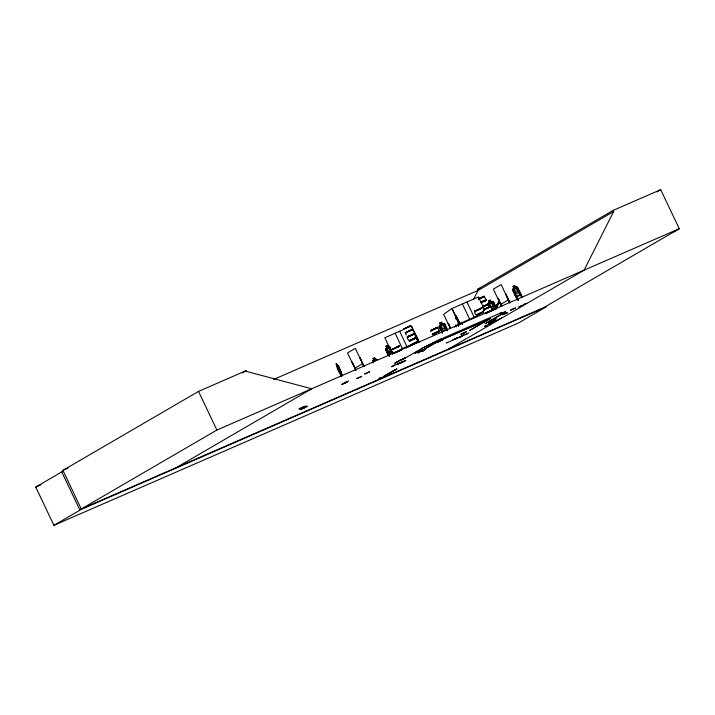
<?xml version="1.0" encoding="UTF-8"?>
<svg xmlns="http://www.w3.org/2000/svg" width="715" height="715" viewBox="0 0 715 715"><rect width="100%" height="100%" fill="white"/><g stroke="black" fill="none" stroke-linecap="round" stroke-linejoin="round"><path stroke-width="1.07" d="M496.273 308.531L496.97 305.94L495.942 306.923L496.684 305.752M391.159 353.067L387.61 345.452L385.966 346.167L386.94 348.089L386.466 349.054L388.129 352.567L389.657 353.719L391.159 353.067L391.257 351.208M499.436 300.72L498.918 301.784L499.428 300.139M499.544 301.399C495.567 307.03 502.207 300.202 498.391 302.07C498.123 303.446 500.402 300.979 498.221 302.409M410.982 340.009L409.561 340.68L416.21 337.668M499.088 301.909L497.604 303.643M499.365 302.105L497.881 303.83M499.41 301.078L499.401 300.354M495.209 320.785L495.218 320.803M495.459 320.624L495.379 320.999M501.492 318.166L501.34 317.862M388.299 355.4L385.564 349.429L385.787 348.509L386.94 348.008M372.595 361.719L372.792 360.816C373.024 359.198 379.084 359.52 376.555 359.261M372.658 361.719L372.792 360.816M517.222 299.674L512.601 289.924L512.843 288.967L513.942 288.404M396.226 369.289L396.798 369.029L383.937 376.322M395.332 369.584L389.63 372.926L390.167 372.846M396.798 369.029L391.498 372.122M395.306 369.584L394.975 369.735M489.23 307.387L487.8 304.376L488.005 303.428L492.403 301.355L493.377 301.712L495.781 306.771L496.022 308.943M487.8 304.384L488.068 303.482M496.791 306.735L495.817 308.576M496.085 308.585L496.514 307.137L495.808 308.388M496.907 306.047C496.317 307.316 498.516 305.019 496.451 306.395M473.536 299.406L478.04 290.46L613.667 211.506L613.139 210.389L660.714 189.672L679.25 228.72L673.423 232.125M495.629 308.085L497.551 306.109M495.808 307.986L496.514 307.137M498.507 302.606L498.391 302.07M495.942 306.923L497.274 305.922M584.101 270.154L613.667 211.506M373.471 361.352L373.981 360.369L373.087 358.492M455.741 318.926L456.25 317.943L455.392 318.318M489.382 302.856L488.738 303.929L490.41 307.441L492.063 308.505L493.824 307.673L494.056 305.725L492.385 302.204L491.142 302.025M400.909 362.577L397.451 363.962M518.777 306.941L521.736 305.904L519.054 306.851M391.731 366.75L394.501 365.124M397.692 361.558L394.743 363.318L397.871 361.477M394.68 365.043L391.749 366.697M378.61 378.807L381.426 377.457M454.633 339.402L457.636 337.721L454.651 339.384M463.686 335.067L461.05 336.658M463.883 334.951L459.933 337.105M446.33 342.914L446.661 342.798M406.218 327.729L410.58 325.951M408.578 326.969L405.45 328.373M408.864 326.585L407.943 327.175M408.926 326.71L408.05 327.104M406.317 335.067C403.197 332.126 412.787 330.107 412.144 330.276M412.171 329.347L405.262 332.609M412.341 329.561L405.208 332.877L405.682 332.77M397.62 346.864L398.094 346.846L397.629 347.097M399.444 345.98L399.113 345.971M399.596 345.863L399.176 346.346M414.351 333.789L407.21 337.096L407.684 336.988M414.45 334.003L407.318 337.319L407.782 337.212M414.539 334.146C411.733 335.639 403.618 337.194 409.579 340.581M409.168 341.118L409.668 340.715M409.481 341.457L414.745 338.713L412.957 339.527M401.41 349.957L394.778 352.915M416.496 338.07L414.575 338.812M417.882 341.377L417.551 341.359M418.06 341.6L410.919 344.907L411.393 344.8M430.841 330.92L431.735 330.714M435.927 328.203L436.061 328.265M436.123 328.248L434.309 329.106M435.417 328.569C444.203 323.77 422.082 334.513 434.077 329.24L432.289 330.062M437.276 327.792L437.705 327.309M405.146 357.983L404.252 358.188M437.643 327.568L439.376 330.839L438.867 331.188M437.714 327.792L435.81 328.382M432.673 334.12L432.2 334.227L439.376 330.839M439.511 331.403L432.369 334.709L432.843 334.602M421.895 349.841L421.564 349.832M478.451 299.272L482.241 297.243M484.234 296.323L483.894 296.314M484.448 296.332L483.376 297.011M441.566 340.367L443.398 339.303L436.356 342.691M485.914 299.862L484.448 296.35L481.687 297.69M474.983 311.034L474.474 311.382L475.52 311.061M475.573 311.222L474.617 311.266M486.254 300.568L480.9 302.534M476.628 314.823C472.472 312.866 476.074 310.033 478.97 309.506M479.89 308.889L479.166 309.246L479.926 309.103M481.669 308.487L481.329 308.478M476.154 314.931L483.322 311.543L482.822 311.892M488.095 304.304L482.804 306.538M483.34 309.97L484.314 309.488M483.581 310.167L488.694 307.316L488.032 307.611M490.392 306.69L484.413 309.3L478.505 296.948L452.086 308.46L459.772 324.628L456.42 317.764M487.201 320.132L480.578 323.001M489.114 321.696L491.607 320.794M490.043 321.151L496.147 318.425L495.638 318.783M495.799 320.231L488.613 323.627L490.392 322.992L489.641 323.305M336.506 363.604L336.095 363.908L337.167 366.536L339.732 371.416L339.554 369.485M336.747 365.991C340.197 362.559 340.099 375.402 342.646 375.572M337.257 367.93L341.341 376.537M339.366 369.628L337.695 366.116L342.351 375.741M342.905 383.535L348.616 380.934M344.719 383.142L345.846 382.257M347.347 381.899L341.716 384.5L347.356 381.935M454.534 327.059L459.084 323.85M448.385 323.43L450.253 327.354M460.925 334.28L466.377 331.778M463.338 333.262L464.133 332.895M446.911 342.869L458.056 337.65M345.577 382.373L344.853 383.034M301.784 407.684L302.356 407.702M303.357 407.747L302.713 407.729L303.661 407.595M403.215 361.745L400.346 362.782M404.145 329.07L403.635 329.427L404.118 329.311M405.646 328.391L404.127 329.079M408.31 326.853L408.587 326.675M410.285 326.397L410.794 326.04L408.748 326.764M412.072 330.008C412.814 329.132 405.065 332.788 405.78 332.984M398.586 346.65C394.546 348.116 400.364 345.649 399.247 346.569M397.37 347.15L399.667 345.997M416.076 337.453L415.129 338.124L416.264 337.534L415.728 337.56M482.133 297.342L479.962 298.244M431.199 330.688L432.521 329.981M400.766 349.742L401.276 349.394L394.224 352.781M435.176 328.543L435.551 328.346M400.936 349.966L401.437 349.617L394.287 353.058M437.187 327.649L437.768 327.443M417.792 342.047C418.525 341.162 410.785 344.818 411.491 345.023M417.855 342.315L418.355 341.958L417.328 342.288M485.717 300.309L486.218 299.96L480.793 302.32M439.037 331.411C439.77 330.536 432.03 334.191 432.745 334.388M439.207 331.894C439.957 331.018 432.28 334.647 433.013 334.826M487.558 304.304L488.059 303.955L482.705 306.288M481.231 308.496L481.713 308.129L475.037 311.195M483.045 306.994L488.327 304.393L482.902 306.762M487.898 305.019L488.399 304.661L487.925 304.769M404.27 358.179L398.112 361.254L403.475 358.921L402.599 359.35M483.465 309.845L484.404 309.282M415.379 352.754L414.87 353.112L421.537 350.073M489.936 306.78L490.454 306.431L488.667 307.057M490.383 306.681L489.444 307.244M490.097 307.146L490.606 306.789L488.193 307.575M482.991 312.115C483.724 311.24 475.984 314.895 476.691 315.092M483.09 312.33L483.599 311.981L476.44 315.422M483.161 312.598L483.662 312.249L476.61 315.646M491.625 310.319L492.126 309.961L488.568 311.418M491.786 310.542L492.286 310.185L485.136 313.626M491.893 310.757L492.394 310.408L488.792 311.874M480.686 323.037L480.167 323.394L486.835 320.365M495.665 320.347L493.967 321.294M399.792 362.988L399.238 363.256M501.161 318.184L495.575 320.812M311.713 388.79L246.443 371.398L246.103 370.674L198.529 391.4L62.911 470.354L81.412 509.321L53.911 525.328L35.75 487.076L63.251 471.069M242.26 372.917L246.103 370.674M81.26 509L216.886 430.046L679.25 228.72L543.623 307.673L79.696 509.661L61.687 471.73M478.04 290.46L477.513 289.343L613.139 210.389M176.087 467.744L312.098 388.576M656.862 191.915L660.714 189.672M354.792 368.207L362.559 363.685M373.9 360.333L373.007 358.447L374.633 357.741L375.5 359.717L376.608 359.985M373.418 362.755L372.971 362.943M455.249 316.039L459.352 324.825M457.234 324.351L458.655 325.986M441.718 338.669L421.644 348.5M500.607 304.411L508.383 299.88M496.398 307.316L497.068 306.923M438.152 341.314L417.757 353.049L437.75 341.404L490.588 318.389L469.621 330.455L489.06 319.14M390.524 372.685L384.938 375.884M383.732 376.93L386.913 375.098L383.58 376.608M499.803 313.456L505.684 311.838L485.172 323.681L505.568 311.955L499.803 313.456L500.366 313.125L440.869 339.062L422.324 348.151L402.205 359.815L403.171 359.395M459.727 337.185L462.614 335.487M468.924 332.806L466.26 334.352M448.484 349.108L584.423 269.975M352.245 362.058L355.981 369.914M363.774 366.607L359.886 357.607L364.087 366.455M385.76 348.536L389.773 346.802L392.937 353.737M388.504 347.329L389.55 346.882M389.228 347.052L392.598 353.871M385.564 349.429L388.406 355.337M386.136 350.556L386.583 350.359L389.3 356.097M386.583 350.359L389.201 356.159M390.515 348.652L392.687 353.487M418.463 342.619L415.299 335.684L418.561 342.565M415.192 335.746L415.746 335.487L418.847 342.467M457.055 317.496C455.589 317.263 460.719 322.814 460.317 324.378M356.714 378.593L361.745 376.403L356.803 378.557M369.548 371.863L364.605 374.017L369.628 371.809M484.341 310.373L482.571 306.377L484.439 310.31M482.92 306.243L484.421 309.139M498.069 298.253L501.796 306.118M509.598 302.803L505.702 293.802L509.902 302.651M462.024 334.021L464.965 332.305M491.759 320.642L488.863 322.277M502.574 314.68L507.48 312.634M507.48 312.652L502.538 314.788M515.363 307.995L510.43 310.212L515.426 307.977M520.35 306.395L525.436 303.83M410.204 326.165L408.176 327.077L408.712 326.907M481.99 297.395L483.983 296.448M483.456 297.226L484.413 296.564M398.514 346.525L399.104 346.212M409.731 340.903L410.303 340.572M415.263 338.392L416.202 337.686M415.344 338.526L416.416 337.846L414.646 338.481M435.212 328.516L435.748 328.399M474.966 311.052L481.66 308.004L479.658 309.175M483.957 309.827L484.529 309.506M487.916 307.816L488.702 307.45L487.755 307.924M489.364 307.101L489.954 306.78M485.628 313.483L486.209 313.161M421.019 350.037L415.272 352.718M490.052 321.151L489.418 321.473M495.656 318.774L491.598 320.803M494.709 320.892L495.289 320.57M302.052 407.55L302.704 407.559M304.769 407.648L304.125 407.63M419.374 342.208L416.112 335.326L415.701 335.541M406.334 347.928L411.143 345.408M421.823 351.154L425.121 349.841M408.658 326.692L410.499 325.683M479.086 298.664L478.335 299.058L479.953 298.227M408.962 335.773L407.148 336.828L408.176 336.506M410.875 339.768L409.186 340.832M410.312 340.581L414.646 338.499M397.933 347.276L398.684 346.882M432.405 329.767L430.591 330.839L432.361 330.205M435.65 328.543L436.686 328.105M436.034 328.721L436.785 328.328M395.511 352.817L396.262 352.432M479.899 309.211L480.641 308.8M479.988 309.425L480.739 309.032M488.72 307.477L488.247 307.718M403.466 358.921L405.298 357.866L404.815 357.965M415.951 352.45L416.702 352.057M456.313 338.499L461.032 336.461M380.291 378.208L380.076 377.627L380.21 378.262M422.511 351.002L422.949 350.851M405.807 360.44L400.588 363.077L405.664 360.503M513.048 286.518L514.746 285.669L515.613 287.636L516.722 287.85L518.384 291.371L518.268 293.293L516.713 294.088L515.166 292.998L513.495 289.486L514.031 288.44L513.048 286.518L514.72 285.759M522.299 297.118L517.597 287.376L516.722 287.001L515.64 287.546M512.861 289.03L516.731 287.072M518.232 300.363L513.692 290.799L513.236 291.032M521.744 297.386L517.66 288.78L518.116 288.547M516.409 296.493L520.27 294.544M524.399 304.098L526.821 303.33M423.164 350.716L422.905 350.851M406.209 327.711L403.528 329.222L404.556 328.9M408.015 327.318L408.882 326.871M479.023 298.539L483.358 296.528M481.758 297.833L482.625 297.386M408.962 335.773L414.2 333.431M480.703 302.07L485.592 299.835M481.043 302.776L485.36 300.765M411.849 339.58L410.973 340.018L414.584 338.356M395.985 347.803L397.772 346.909M432.405 329.785L437.652 327.443M432.512 329.99L435.015 328.802M435.73 328.551L435.819 328.462M487.818 307.459L483.403 309.818M486.969 312.768L487.845 312.33M487.112 313L487.979 312.571M399.935 360.19L400.811 359.752M441.575 340.358L437.982 342.056L438.849 341.663M493.976 321.294L490.383 322.992M398.13 363.81L393.465 365.821M411.777 339.446L413.636 338.561M396.914 347.356L392.598 349.599L393.062 349.492M434.148 329.392L435.069 328.927M477.227 310.033L479.086 309.157M479.434 309.229L481.347 308.469M478.103 310.087L479.023 309.631M485.959 308.335L486.888 307.888M397.12 351.995L398.979 351.119M488.568 311.418L485.074 313.358M438.912 341.207L439.841 340.76M304.644 406.227L298.942 408.909M299.674 408.935L305.377 406.192M299.746 409.016L305.707 406.281M301.909 409.087L307.53 406.254M484.663 321.5L481.937 322.76M492.519 320.356L493.448 319.909M439.618 327.568L440.145 327.327L442.415 332.109M445.248 324.896L444.721 325.137L447.456 330.884M452.711 339.911L458.163 337.623M488.291 305.537L488.81 305.278L489.721 307.191L488.81 305.287M493.922 302.865L493.395 303.124L496.121 308.862M489.686 303.482L491.446 302.651M491.348 306.994L493.109 306.163M492.474 310.542L495.942 308.907M410.526 325.683L403.457 329.061M407.014 327.613L405.226 328.426L406.147 328.185M479.837 298.575L480.757 298.137M479.899 298.7L480.829 298.28M396.208 347.66L397.996 346.846M478.264 309.81L480.042 308.996M488.908 312.124L489.829 311.695M336.122 363.828L336.488 363.533L337.882 365.973L342.548 375.652M336.711 365.928L341.448 376.456M340.474 370.844L341.18 372.837L340.313 373.525L339.303 371.737M339.294 371.755C339.741 374.91 342.449 372.685 340.456 370.844M460.835 334.289L466.359 331.778M303.947 407.747L304.608 407.756M408.006 326.719L408.935 326.46M405.289 328.578L406.156 328.203M482.777 297.19L481.794 297.637M413.583 338.472L415.799 337.641M476.244 310.766L477.111 310.373M397.835 346.498L392.419 349.251L393.465 348.911M394.188 348.616L395.055 348.223M394.251 348.741L395.118 348.366M487.809 307.45L489.426 306.762M488.086 307.772L488.846 307.423M485.038 309.193L485.905 308.791M485.101 309.318L485.968 308.943M440.762 340.331L441.629 339.938M477.513 289.343L480.551 288.02M62.911 470.354L67.97 468.146M273.604 379.451L478.362 290.281M35.75 487.076L40.871 484.85M404.476 329.186L384.813 337.757L392.49 353.934M455.777 316.253L456.76 315.833M482.473 306.44L483.018 306.19M387.271 348.706L388.781 348.044M388.942 352.218L390.444 351.557M392.079 353.058L393.947 352.236M400.507 349.385L411.742 344.487M459.352 323.752L477.093 316.03M374.285 361.004L375.795 360.342M437.187 341.734L490.016 318.72M492.009 320.49L489.042 322.197M396.485 362.353L397.066 362.085M489.739 321.741L490.284 321.491M421.805 351.53L424.746 349.805L421.805 351.521M462.542 335.8L467.458 333.646M380.273 378.235L385.233 376.054L384.974 375.491M81.412 509.321L546.162 306.905L518.661 322.921L53.911 525.328M482.616 296.85L483.42 296.662M482.607 297.288L484.073 296.662M431.726 330.723L432.468 330.401M414.557 338.329L415.326 338.043M397.817 346.498L398.568 346.185M416.997 341.573L410.857 344.639L411.322 344.532M417.328 342.279L411.188 345.345L411.652 345.247M490.687 311.311L491.428 310.998M399.837 350.734L401.142 350.207M438 342.056L436.686 342.592M483.34 296.528L483.921 296.305M404.502 328.739L403.573 329.088M485.36 300.765L485.923 300.55M480.605 308.335L481.186 308.111M436.651 327.631L437.24 327.407M483.796 309.845L484.368 309.64M483.921 310.06L484.484 309.845M415.29 338.016L415.889 337.829M415.478 338.409L416.041 338.195M398.55 346.185L399.14 345.962M392.946 349.278L393.518 349.072M416.988 341.582L417.56 341.359M486.307 320.338L487.237 319.998M442.362 339.643L443.282 339.303M494.762 320.57L495.325 320.347M421.001 350.046L421.582 349.823M415.335 352.987L415.907 352.772M516.695 287.01L517.58 287.421L522.2 297.154M512.601 289.924L517.32 299.639M517.66 288.78L521.834 297.351M513.692 290.799L518.143 300.398M519.993 292.435C522.093 295.197 515.837 298.45 515.023 294.955M485.583 299.844L486.057 299.737M475.135 311.633L474.653 311.749M407.604 337.543L407.952 337.426M399.551 345.997L392.49 349.394L392.955 349.286M389.166 373.284L383.615 376.465M306.431 406.299C288.824 414.548 318.684 400.686 301.14 409.06M396.986 364.471L399.971 362.773L396.807 364.543M388.477 347.419L389.586 347.696M389.559 346.954L390.39 347.347M387.986 354.452L389.38 356.115M489.99 323.645L484.475 326.469L486.772 325.79L485.226 325.977M509.768 302.731L501.117 284.588L493.341 289.11L501.492 306.27M497.89 298.325L501.662 306.19M493.332 301.766L496.639 308.612M491.178 301.936L490.284 300.05L488.399 300.944L492.957 310.382M490.249 300.139L494.691 309.488M466.94 301.989L474.206 317.29M462.399 303.964L469.666 319.265M462.471 324.279L461.568 322.367L462.373 324.333M456.948 317.558L460.219 324.44M459.548 324.744L451.817 308.549L443.64 314.314L450.45 328.659M457.609 324.092L458.521 326.004M457.511 324.145L458.413 326.058M455.687 324.923L456.59 326.835M448.189 323.511L450.53 328.426M447.519 329.678L444.748 323.707L443.765 323.359L439.385 325.45L439.108 326.415L442.344 333.306M439.868 322.992L440.762 324.869L440.118 325.951L441.79 329.463L443.443 330.518L445.195 329.678L445.427 327.729L443.756 324.208L442.514 324.029L441.656 322.054L439.77 322.957L440.672 324.842M439.18 326.406L441.566 331.42M411.572 326.076L419.258 342.253M411.223 326.255L418.963 342.422M399.658 331.286L406.924 346.587M395.118 333.27L402.384 348.562M386.082 346.194L389.657 353.719M384.902 375.518L385.188 376.072M374.571 357.849L375.464 359.734M363.953 366.536L355.301 348.384L347.526 352.915L355.668 370.075M352.075 362.13L355.847 369.995M338.365 367.054L342.449 375.661M341.538 376.447L336.81 365.964M198.529 391.4L216.886 430.046M519.966 292.444L520.243 294.553M498.105 303.982L497.032 305.117L498.105 303.982M498.391 304.17L497.309 305.314L498.391 304.17M496.818 305.216L498.31 303.562L496.818 305.216M497.095 305.412L498.623 303.812L497.095 305.412M336.595 363.971L336.667 364.775L336.595 363.971M402.92 361.379L397.746 364.033L402.974 361.45M514.568 286.223L513.567 286.733L513.862 287.358L514.863 286.849L514.568 286.223M515.881 288.279L514.326 289.066L515.998 292.578L517.553 291.792L515.881 288.279M490.159 323.689L491.938 323.243L490.159 323.689M441.459 322.617L440.333 323.153L440.628 323.779L441.754 323.243L441.459 322.617M442.817 324.664L441.057 325.495L442.728 329.016L444.48 328.176L442.817 324.664M490.088 300.604L488.953 301.14L489.257 301.766L490.383 301.23L490.088 300.604M387.467 345.971L386.493 346.391L386.797 347.016L387.762 346.596L387.467 345.971M374.481 358.26L373.507 358.689L373.811 359.314L374.785 358.885L374.481 358.26"/></g></svg>
